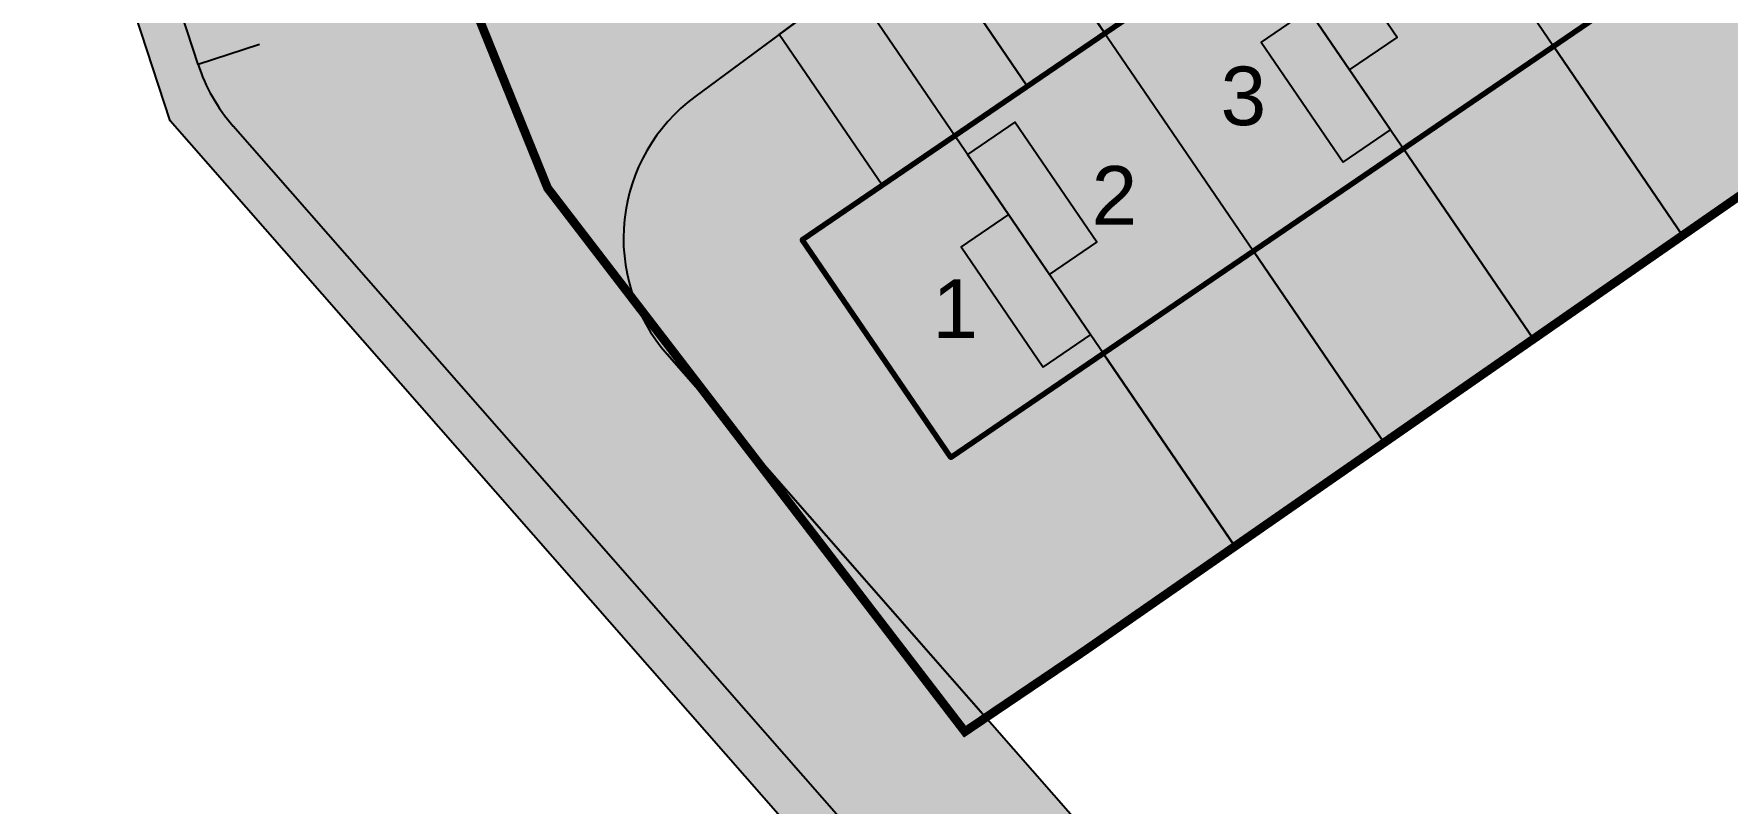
# Model space of a CAD drawing. Header units: metres. Extents: x -664657 to -643449, y -1076720 to -1062383.
# Drawn here: x -646965.5 to -646907.7, y -1071199.7 to -1071173.5 of the extents above; entities that cross this region are included whole.
import ezdxf

# ---------------------------------------------------------------- set-up
doc = ezdxf.new("R2010")
doc.units = ezdxf.units.M
doc.header["$LTSCALE"] = 0.1
doc.linetypes.add('EVENDASH', pattern=[6.35, 3.175, -3.175])
for name, color, linetype in [('AA_THER_katastr', 7, 'Continuous'), ('AA_THER_popis', 6, 'Continuous'), ('AA_THER_slabá', 4, 'Continuous'), ('AA_THER_srafy', 52, 'Continuous')]:
    doc.layers.add(name, color=color, linetype=linetype)
doc.layers.add('AA_THER_silná', color=1, linetype='Continuous', lineweight=70)
doc.layers.add('skica', color=3, linetype='Continuous', lineweight=90)
doc.layers.add('FLOATING-WINDOWS', color=2, linetype='Continuous', plot=False)
doc.styles.get("Standard").update_dxf_attribs({"font": 'arial.ttf', "width": 0.8})

msp = doc.modelspace()

# ---------------------------------------------------------------- hatches: boundary and pattern name
at = {"layer": 'AA_THER_srafy', "linetype": 'ByBlock', "lineweight": -3}
h = msp.add_hatch(color=253, dxfattribs=at)
edge = h.paths.add_edge_path()
edge.add_line((-646943.763645994, -1071087.55378985), (-646946.9549999967, -1071081.754999991))
edge.add_line((-646946.9549999967, -1071081.754999991), (-646946.0106025647, -1071079.29932223))
edge.add_line((-646946.0106025647, -1071079.29932223), (-646944.3800000001, -1071072.86))
edge.add_line((-646944.3800000001, -1071072.86), (-646948.47, -1071071.5))
edge.add_line((-646948.47, -1071071.5), (-646950.2400000002, -1071077.43))
edge.add_line((-646950.2400000002, -1071077.43), (-646954.8328733232, -1071088.001738925))
edge.add_line((-646954.8328733232, -1071088.001738925), (-646961.4109463814, -1071098.720511982))
edge.add_arc((-646963.9678460688, -1071097.151351701), 3.000000000042801, 216.4842175972047, 328.46270687183585, ccw=False)
edge.add_line((-646966.3799080997, -1071098.935155714), (-646973.89, -1071088.78))
edge.add_line((-646973.89, -1071088.78), (-646977.6199999999, -1071081.17))
edge.add_line((-646977.6199999999, -1071081.17), (-646978.0099999999, -1071079.29))
edge.add_line((-646978.0099999999, -1071079.29), (-646979.4600000001, -1071073.54))
edge.add_line((-646979.4600000001, -1071073.54), (-646984.73, -1071057.5))
edge.add_line((-646984.73, -1071057.5), (-646987.0689906296, -1071072.390837943))
edge.add_line((-646987.0689906296, -1071072.390837943), (-646985.2308126302, -1071078.045233312))
edge.add_line((-646985.2308126302, -1071078.045233312), (-646983.9419958744, -1071081.856369554))
edge.add_arc((-646981.1000975508, -1071080.89532121), 3.00000000033812, 198.6840593348377, 206.3387099302505)
edge.add_line((-646983.7886581909, -1071082.22635152), (-646973.7288977607, -1071102.546156205))
edge.add_arc((-646976.4174584005, -1071103.877186515), 3.00000000000884, -14.537028604026318, 26.338709933209884, ccw=False)
edge.add_line((-646973.5135015257, -1071104.630203428), (-646981.3199169253, -1071134.735096551))
edge.add_line((-646981.3199169253, -1071134.735096551), (-646981.6665941335, -1071136.072032874))
edge.add_arc((-646987.4745078827, -1071134.565999049), 6.000000000057716, 313.5995146540207, 345.46297139756786, ccw=False)
edge.add_line((-646983.3368274267, -1071138.911065268), (-647016.1676804561, -1071170.174933781))
edge.add_line((-647016.1676804561, -1071170.174933781), (-647012.03, -1071174.52))
edge.add_line((-647012.03, -1071174.52), (-646979.8350850842, -1071143.861716896))
edge.add_arc((-646974.1802585499, -1071149.799977321), 8.20000000060053, 44.11715340401622, 133.5994816305512, ccw=False)
edge.add_arc((-646969.7291674326, -1071145.483985213), 1.99999999971107, -1.8928618928928245, 44.11715369833519, ccw=False)
edge.add_line((-646967.7302587553, -1071145.550046539), (-646967.8593217022, -1071149.455282166))
edge.add_arc((-646965.8604130247, -1071149.521343492), 1.999999999926674, 178.1071381205503, 197.9687040665722)
edge.add_line((-646967.7628633542, -1071150.138338421), (-646959.8499537408, -1071174.53710862))
edge.add_arc((-646954.1426027524, -1071172.686123832), 5.999999999415523, 197.9687040563406, 221.2566444938539)
edge.add_line((-646958.6531827872, -1071176.642721833), (-646932.5323549913, -1071206.4208505))
edge.add_line((-646932.5323549913, -1071206.4208505), (-646928.0217749559, -1071202.464252498))
edge.add_line((-646928.0217749559, -1071202.464252498), (-646943.8429547406, -1071184.427874364))
edge.add_arc((-646939.3323747051, -1071180.471276363), 6.00000000005129, 126.4577049031493, 221.2566444911268, ccw=False)
edge.add_line((-646942.8977500653, -1071175.645501965), (-646940.0172591611, -1071173.517339633))
edge.add_line((-646940.0172591611, -1071173.517339633), (-646935.1880863826, -1071169.949453484))
edge.add_line((-646935.1880863826, -1071169.949453484), (-646932.6125275672, -1071168.046580871))
edge.add_line((-646932.6125275672, -1071168.046580871), (-646930.0369687522, -1071166.143708258))
edge.add_line((-646930.0369687522, -1071166.143708258), (-646925.2077959734, -1071162.575822109))
edge.add_line((-646925.2077959734, -1071162.575822109), (-646922.6322371583, -1071160.672949496))
edge.add_line((-646922.6322371583, -1071160.672949496), (-646920.5666183375, -1071159.146830403))
edge.add_line((-646920.5666183375, -1071159.146830403), (-646920.0757018166, -1071158.742197959))
edge.add_arc((-646924.1319936971, -1071154.321056006), 5.999999999391709, 312.5356366860422, 333.9524619464597)
edge.add_line((-646918.7414135634, -1071156.955756333), (-646918.2912691849, -1071156.034763794))
edge.add_line((-646918.2912691849, -1071156.034763794), (-646916.7755265852, -1071152.933564063))
edge.add_line((-646916.7755265852, -1071152.933564063), (-646915.3602294609, -1071150.037875137))
edge.add_line((-646915.3602294609, -1071150.037875137), (-646914.1326889945, -1071147.52633514))
edge.add_line((-646914.1326889945, -1071147.52633514), (-646913.7333428859, -1071147.23129052))
edge.add_line((-646913.7333428859, -1071147.23129052), (-646908.9075684877, -1071143.66591516))
edge.add_line((-646908.9075684877, -1071143.66591516), (-646906.3338221421, -1071141.764381635))
edge.add_line((-646906.3338221421, -1071141.764381635), (-646903.7600757965, -1071139.862848109))
edge.add_line((-646903.7600757965, -1071139.862848109), (-646898.9343013983, -1071136.297472749))
edge.add_line((-646898.9343013983, -1071136.297472749), (-646896.2566988183, -1071134.319208231))
edge.add_line((-646896.2566988183, -1071134.319208231), (-646895.8530737564, -1071134.021002237))
edge.add_arc((-646892.2876983957, -1071138.846776635), 6.000000000061672, 36.45770490380988, 126.4577049102623, ccw=False)
edge.add_line((-646887.4619239976, -1071135.281401275), (-646855.9674747104, -1071177.908853277))
edge.add_line((-646855.9674747104, -1071177.908853277), (-646852.7505920512, -1071175.532158217))
edge.add_line((-646852.7505920512, -1071175.532158217), (-646871.1716980784, -1071150.598990494))
edge.add_line((-646871.1716980784, -1071150.598990494), (-646872.9546860312, -1071148.186325142))
edge.add_arc((-646870.5463476254, -1071146.402954207), 2.996749200212713, 126.3955180907324, 216.5198917173228, ccw=False)
edge.add_line((-646872.3244865122, -1071143.990750263), (-646865.8898200392, -1071139.236694353))
edge.add_line((-646865.8898200392, -1071139.236694353), (-646882.5201316997, -1071116.710424452))
edge.add_line((-646882.5201316997, -1071116.710424452), (-646917.6980643548, -1071142.700560742))
edge.add_arc((-646914.1326889998, -1071147.526335133), 5.999999991615833, 126.4577049021224, 136.7482934835063)
edge.add_arc((-646914.1326889946, -1071147.52633514), 6.000000000107399, 136.7482934684407, 153.9524619449054)
edge.add_line((-646919.523269129, -1071144.891634813), (-646924.1319936977, -1071154.321056005))
edge.add_line((-646924.1319936977, -1071154.321056005), (-646944.578677491, -1071169.427461025))
edge.add_arc((-646948.1440528512, -1071164.601686627), 6.000000000090314, 265.0480826939986, 306.4577049031493, ccw=False)
edge.add_line((-646948.6619710767, -1071170.579291558), (-646949.8181159872, -1071171.433473755))
edge.add_line((-646949.8181159872, -1071171.433473755), (-646950.2064456004, -1071170.236093086))
edge.add_arc((-646948.1440528512, -1071164.601686627), 6.000000000224966, 197.9687040588556, 249.8955808413032, ccw=False)
edge.add_line((-646953.8514038402, -1071166.452671416), (-646959.3277785907, -1071149.566745051))
edge.add_arc((-646956.4741030962, -1071148.641252657), 3.000000000147715, 107.9687040626853, 197.9687040606276, ccw=False)
edge.add_line((-646957.3995954909, -1071145.787577162), (-646956.163002763, -1071145.386530454))
edge.add_line((-646956.163002763, -1071145.386530454), (-646957.5738889528, -1071141.036185305))
edge.add_line((-646957.5738889528, -1071141.036185305), (-646958.9909454865, -1071143.149849888))
edge.add_line((-646958.9909454865, -1071143.149849888), (-646959.9419844218, -1071140.21740385))
edge.add_arc((-646960.1760726748, -1071137.226550679), 2.999999999512449, 197.9687040506817, 274.47530555324624, ccw=False)
edge.add_line((-646963.0297481689, -1071138.152043073), (-646967.1437174801, -1071125.466975667))
edge.add_arc((-646961.4363664911, -1071123.615990878), 5.99999999996921, 148.4627068773702, 197.9687040546258, ccw=False)
edge.add_line((-646966.5501658663, -1071120.477670316), (-646965.1014984692, -1071118.117110174))
edge.add_arc((-646962.5445987814, -1071119.686270455), 3.000000000317902, 104.8599999037213, 148.4627068802776, ccw=False)
edge.add_line((-646963.3139729949, -1071116.786604385), (-646962.550381358, -1071116.583999084))
edge.add_arc((-646963.3197555714, -1071113.684333014), 3.000000000311036, 284.8599999015723, 328.4627068692089)
edge.add_line((-646960.7628558839, -1071115.253493295), (-646943.763645994, -1071087.55378985))
edge = h.paths.add_edge_path(flags=16)
edge.add_line((-646884.9921548674, -1071125.996745103), (-646884.9925623391, -1071125.997046257))
edge.add_arc((-646884.0984816557, -1071127.206341454), 1.503919925093023, 37.5442224063961, 126.4770100766178, ccw=False)
edge.add_line((-646882.9060487442, -1071126.289892387), (-646873.9827131864, -1071138.377635052))
edge.add_arc((-646875.1899562654, -1071139.26883825), 1.500559559649161, -143.5412268152146, 36.43524601080202, ccw=False)
edge.add_line((-646876.3968332908, -1071140.160537099), (-646885.2905414575, -1071128.123275787))
edge.add_arc((-646884.0984816558, -1071127.206341454), 1.503919925201048, 126.45770667470251, 217.567542819109, ccw=False)
h = msp.add_hatch(color=9, dxfattribs=at)
edge = h.paths.add_edge_path()
edge.add_line((-646971.23, -1071144.31), (-646960.8000000002, -1071176.47))
edge.add_line((-646960.8000000002, -1071176.47), (-646933.6600000001, -1071207.41))
edge.add_line((-646933.6600000001, -1071207.41), (-646932.5323549913, -1071206.4208505))
edge.add_line((-646932.5323549913, -1071206.4208505), (-646958.6531827872, -1071176.642721833))
edge.add_arc((-646954.1426027517, -1071172.686123832), 5.999999999897753, 197.9687040546258, 221.2566444894554, ccw=False)
edge.add_line((-646959.8499537407, -1071174.53710862), (-646967.7628633542, -1071150.138338421))
edge.add_arc((-646965.8604130242, -1071149.521343492), 2.00000000033292, 178.107138107658, 197.968704056112, ccw=False)
edge.add_line((-646967.8593217022, -1071149.455282165), (-646967.7302587553, -1071145.550046539))
edge.add_arc((-646969.7291672159, -1071145.483978649), 2.00000000000913, 358.1069499542872, 404.1170230200595)
edge.add_arc((-646974.1802551275, -1071149.799974061), 8.200000000015821, 44.1171536990397, 133.5995146556569)
edge.add_line((-646979.8350850842, -1071143.861716896), (-647012.03, -1071174.52))
edge.add_line((-647012.03, -1071174.52), (-647009.91, -1071175.17))
edge.add_line((-647009.91, -1071175.17), (-647005.7607902088, -1071170.938814458))
edge.add_line((-647005.7607902088, -1071170.938814458), (-646998.8120946521, -1071163.678466443))
edge.add_line((-646998.8120946521, -1071163.678466443), (-646997.33, -1071162.17))
edge.add_line((-646997.33, -1071162.17), (-646995.5707895317, -1071160.681033727))
edge.add_line((-646995.5707895317, -1071160.681033727), (-646983.55, -1071150.74))
edge.add_line((-646983.55, -1071150.74), (-646981.43, -1071149.11))
edge.add_line((-646981.43, -1071149.11), (-646978.67, -1071146.84))
edge.add_line((-646978.67, -1071146.84), (-646971.23, -1071144.31))
edge = h.paths.add_edge_path()
edge.add_line((-646973.7288977607, -1071102.546156205), (-646983.7886581909, -1071082.22635152))
edge.add_arc((-646981.1000975507, -1071080.89532121), 3.00000000042616, 198.6840593341254, 206.3387099292641, ccw=False)
edge.add_line((-646983.9419958744, -1071081.856369554), (-646985.2308126302, -1071078.045233312))
edge.add_line((-646985.2308126302, -1071078.045233312), (-646987.0689906296, -1071072.390837943))
edge.add_line((-646987.0689906296, -1071072.390837943), (-646988.02, -1071072.7))
edge.add_line((-646988.02, -1071072.7), (-646986.1800000002, -1071078.36))
edge.add_line((-646986.1800000002, -1071078.36), (-646983.85, -1071085.25))
edge.add_line((-646983.85, -1071085.25), (-646979.0900000001, -1071104.36))
edge.add_line((-646979.0900000001, -1071104.36), (-646977.54, -1071116.46))
edge.add_line((-646977.54, -1071116.46), (-646982.0747776894, -1071133.713384282))
edge.add_arc((-646987.8776870866, -1071132.188181827), 6.000000000101632, 313.5995146548258, 345.27378918375956, ccw=False)
edge.add_line((-646983.7400066304, -1071136.533248045), (-647017.5469072748, -1071168.726578375))
edge.add_line((-647017.5469072748, -1071168.726578375), (-647016.1676804561, -1071170.174933781))
edge.add_line((-647016.1676804561, -1071170.174933781), (-646983.3368274267, -1071138.911065268))
edge.add_arc((-646987.4745078828, -1071134.565999049), 6.000000000134794, 313.5995146548258, 345.4629713999991)
edge.add_line((-646981.6665941335, -1071136.072032874), (-646976.838623313, -1071117.453302239))
edge.add_line((-646976.838623313, -1071117.453302239), (-646973.5135015257, -1071104.630203428))
edge.add_arc((-646976.4174584005, -1071103.877186515), 3.000000000170767, 345.4629713959737, 386.3387099332099)
edge = h.paths.add_edge_path()
edge.add_arc((-646955.844273324, -1071114.886212643), 1.999999999878238, 148.4627068731494, 306.45770488977746, ccw=False)
edge.add_line((-646957.5488731156, -1071113.840105789), (-646952.9757487756, -1071106.388336627))
edge.add_arc((-646950.4188490883, -1071107.957496909), 3.000000000042801, 36.45770489335388, 148.4627068718358, ccw=False)
edge.add_line((-646948.0059618889, -1071106.174809229), (-646947.2044709428, -1071107.259635958))
edge.add_arc((-646949.6173581422, -1071109.042323638), 3.000000000094067, -53.54229510664612, 36.45770489693041, ccw=False)
edge.add_line((-646947.8346704625, -1071111.455210837), (-646952.1778674201, -1071114.664048659))
edge.add_line((-646952.1778674201, -1071114.664048659), (-646950.9894089672, -1071116.272640126))
edge.add_line((-646950.9894089672, -1071116.272640126), (-646942.9464516352, -1071110.33034786))
edge.add_line((-646942.9464516352, -1071110.33034786), (-646949.9215319614, -1071100.889500635))
edge.add_line((-646949.9215319614, -1071100.889500635), (-646941.8438245453, -1071088.840888829))
edge.add_line((-646941.8438245453, -1071088.840888829), (-646943.763645994, -1071087.55378985))
edge.add_line((-646943.763645994, -1071087.55378985), (-646950.563314055, -1071098.633645327))
edge.add_line((-646950.563314055, -1071098.633645327), (-646960.7628558839, -1071115.253493295))
edge.add_arc((-646963.3197555714, -1071113.684333014), 3.000000000263805, 284.85999990157234, 328.46270686920883, ccw=False)
edge.add_line((-646962.550381358, -1071116.583999084), (-646963.3139729949, -1071116.786604385))
edge.add_arc((-646962.5445987813, -1071119.686270455), 3.000000000370747, 104.8599999058703, 148.4627068802776)
edge.add_line((-646965.1014984691, -1071118.117110174), (-646966.5501658663, -1071120.477670316))
edge.add_arc((-646961.4363664911, -1071123.615990878), 6.000000000139699, 148.4627068773702, 197.9687040546258)
edge.add_line((-646967.1437174801, -1071125.466975667), (-646963.0297481689, -1071138.152043073))
edge.add_arc((-646960.1760726745, -1071137.226550679), 2.99999999996515, 197.9687040570837, 274.4753055459025)
edge.add_line((-646959.9419844218, -1071140.21740385), (-646965.1266704064, -1071124.230874474))
edge.add_line((-646965.1266704064, -1071124.230874474), (-646954.6558148711, -1071116.49480411))
h.paths.add_polyline_path([(-646889.0194149902, -1071102.855589092), (-646902.7790705725, -1071089.028578552), (-646901.5900000003, -1071088.12), (-646911.58, -1071089.9), (-646913.49, -1071088.22), (-646918.5200000007, -1071092.049999999), (-646917.0400000013, -1071094.749999998), (-646915.1500000003, -1071097.91), (-646910.7255759692, -1071105.307449702), (-646902.465861119, -1071117.452667888), (-646910.5300023727, -1071105.179996441), (-646899.8900000001, -1071098.24), (-646893.3400000001, -1071108.18), (-646890.77, -1071106.19), (-646887.0850000033, -1071110.799999995), (-646882.5201316997, -1071116.710424452), (-646865.8898207119, -1071139.23669485), (-646863.4769333447, -1071137.454007046)])
h = msp.add_hatch(color=63, dxfattribs=at)
h.paths.add_polyline_path([(-646935.1880863826, -1071169.949453484), (-646931.5511196307, -1071175.279432639), (-646928.9078594109, -1071173.475776516), (-646932.6125275672, -1071168.046580871)])
h.paths.add_polyline_path([(-646924.4653963449, -1071190.986090983), (-646919.372929256, -1071187.449228141), (-646923.8350765655, -1071180.909945885), (-646928.9563932415, -1071184.404529623)])
h.paths.add_polyline_path([(-646918.7137598894, -1071177.415362147), (-646914.2804621666, -1071183.912365298), (-646909.1879950776, -1071180.375502456), (-646913.5924432136, -1071173.920778409)])
h.paths.add_polyline_path([(-646925.2077959735, -1071162.575822109), (-646922.6322371583, -1071160.672949496), (-646918.6652260586, -1071166.48660904), (-646921.3084862786, -1071168.290265163)])
h.paths.add_polyline_path([(-646916.7755265852, -1071152.933564063), (-646912.0906333801, -1071159.799280697), (-646910.6494948544, -1071156.63320127), (-646915.3602294609, -1071150.037875137)])
h.paths.add_polyline_path([(-646908.4711265368, -1071170.426194671), (-646904.5477280713, -1071165.176060352), (-646898.8146142751, -1071173.202781957), (-646899.85, -1071173.89), (-646904.0955279882, -1071176.838639613)])
h.paths.add_polyline_path([(-646900.6243296062, -1071159.925926034), (-646895.6376960616, -1071156.241704829), (-646888.2749432, -1071166.207271051), (-646893.4471944122, -1071169.640256721)])
h.paths.add_polyline_path([(-646908.9075684877, -1071143.66591516), (-646906.3338221421, -1071141.764381635), (-646902.768446782, -1071146.590156032), (-646905.3421931276, -1071148.491689558)])
h.paths.add_polyline_path([(-646895.3689260382, -1071141.123247147), (-646898.9343013983, -1071136.297472749), (-646896.2566988183, -1071134.319208231), (-646893.605, -1071137.16), (-646890.59, -1071140.39), (-646885.5437846123, -1071148.784128034), (-646892.6745353326, -1071139.132579237)])
h.paths.add_polyline_path([(-646883.1026919875, -1071162.774285381), (-646881.68, -1071161.83), (-646879.91, -1071161.24), (-646881.97, -1071155.84), (-646885.5153804736, -1071148.763142506), (-646890.6510625168, -1071152.557483623)])
h = msp.add_hatch(color=254, dxfattribs=at)
h.paths.add_polyline_path([(-646940.0172591611, -1071173.517339633), (-646935.1880863826, -1071169.949453484), (-646931.5511196307, -1071175.279432639), (-646936.5072325431, -1071178.661287869)])
h.paths.add_polyline_path([(-646930.036968752, -1071166.143708258), (-646926.2645991908, -1071171.672120393), (-646921.3084862784, -1071168.290265163), (-646925.2077959734, -1071162.575822109)])
edge = h.paths.add_edge_path()
edge.add_line((-646916.7755265852, -1071152.933564063), (-646918.2912691849, -1071156.034763794))
edge.add_line((-646918.2912691849, -1071156.034763794), (-646918.7414135634, -1071156.955756333))
edge.add_arc((-646924.1319936971, -1071154.321056006), 5.999999999384682, 312.5356366860421, 333.9524619464597, ccw=False)
edge.add_line((-646920.0757018166, -1071158.742197959), (-646916.0219658382, -1071164.682952917))
edge.add_line((-646916.0219658382, -1071164.682952917), (-646913.5439093822, -1071162.992025302))
edge.add_line((-646913.5439093822, -1071162.992025302), (-646912.0906333801, -1071159.799280697))
edge.add_line((-646912.0906333801, -1071159.799280697), (-646916.7755265852, -1071152.933564063))
h.paths.add_polyline_path([(-646908.9075684877, -1071143.66591516), (-646905.3421931276, -1071148.491689558), (-646907.7550803266, -1071150.274377238), (-646909.1770326877, -1071153.398306018), (-646913.7333428859, -1071147.23129052)])
h.paths.add_polyline_path([(-646898.9343013983, -1071136.297472749), (-646895.3689260382, -1071141.123247147), (-646900.1947004364, -1071144.688622507), (-646903.7600757965, -1071139.862848109)])
h = msp.add_hatch(color=23, dxfattribs=at)
h.paths.add_polyline_path([(-646892.6745353325, -1071139.132579237), (-646897.7818132371, -1071142.905934827), (-646896.3063630926, -1071144.902972674), (-646894.7311825902, -1071143.739198886), (-646891.7802823016, -1071147.73327458), (-646893.3554628037, -1071148.897048367), (-646891.8800126596, -1071150.894086214), (-646890.6510625166, -1071152.557483623), (-646885.5437846122, -1071148.784128034)])
h.paths.add_polyline_path([(-646902.7684467817, -1071146.590156032), (-646907.7550803265, -1071150.274377238), (-646906.2796301818, -1071152.271415085), (-646904.7044496796, -1071151.107641297), (-646901.7535493909, -1071155.101716991), (-646903.3287298932, -1071156.265490778), (-646900.6243296061, -1071159.925926034), (-646895.6376960615, -1071156.241704829)])
h.paths.add_polyline_path([(-646910.6494948542, -1071156.63320127), (-646913.5439093822, -1071162.992025302), (-646913.1067746782, -1071163.632646737), (-646911.4890503957, -1071162.528775735), (-646908.6900414367, -1071166.630726735), (-646910.3077657194, -1071167.734597737), (-646908.9082612401, -1071169.785573237), (-646908.471126537, -1071170.426194671), (-646904.5477280712, -1071165.176060352)])
h.paths.add_polyline_path([(-646918.6652260585, -1071166.48660904), (-646923.7865427346, -1071169.981192778), (-646923.3494080307, -1071170.621814213), (-646921.7316837484, -1071169.517943211), (-646918.9326747895, -1071173.619894211), (-646920.5503990721, -1071174.723765213), (-646919.1508945929, -1071176.774740713), (-646918.7137598895, -1071177.415362147), (-646913.5924432132, -1071173.920778409)])
h.paths.add_polyline_path([(-646928.9078594107, -1071173.475776516), (-646934.0291760869, -1071176.970360254), (-646933.5920413833, -1071177.610981688), (-646931.9743171006, -1071176.507110686), (-646929.1753081416, -1071180.609061686), (-646930.7930324243, -1071181.712932688), (-646928.9563932415, -1071184.404529623), (-646923.8350765654, -1071180.909945885)])
h = msp.add_hatch(color=53, dxfattribs=at)
h.paths.add_polyline_path([(-646923.8350765656, -1071180.909945885), (-646919.372929256, -1071187.449228141), (-646914.2804621666, -1071183.912365298), (-646918.7137598894, -1071177.415362147)])
h.paths.add_polyline_path([(-646932.6125275672, -1071168.046580871), (-646928.9078594109, -1071173.475776516), (-646926.2645991909, -1071171.672120393), (-646930.0369687522, -1071166.143708258)])
h.paths.add_polyline_path([(-646913.5924432136, -1071173.920778409), (-646909.1879950776, -1071180.375502456), (-646904.0955279882, -1071176.838639613), (-646908.4711265368, -1071170.426194671)])
h.paths.add_polyline_path([(-646918.6652260586, -1071166.48660904), (-646916.0219658383, -1071164.682952917), (-646920.0757018166, -1071158.742197959), (-646920.5666183375, -1071159.146830403), (-646922.6322371581, -1071160.672949496)])
h.paths.add_polyline_path([(-646898.8146142751, -1071173.202781957), (-646893.4471944122, -1071169.640256721), (-646900.6243296062, -1071159.925926034), (-646904.5477280713, -1071165.176060352)])
h.paths.add_polyline_path([(-646915.3602294609, -1071150.037875137), (-646914.1326889945, -1071147.52633514), (-646913.7333428859, -1071147.23129052), (-646909.1770326877, -1071153.398306018), (-646910.6494948543, -1071156.63320127)])
h.paths.add_polyline_path([(-646888.2749432, -1071166.207271051), (-646883.1026919875, -1071162.774285381), (-646890.6510625168, -1071152.557483623), (-646895.6376960616, -1071156.241704829)])
h.paths.add_polyline_path([(-646902.768446782, -1071146.590156032), (-646900.2148078296, -1071144.703478238), (-646903.7600757965, -1071139.862848109), (-646906.3338221419, -1071141.764381634)])
edge = h.paths.add_edge_path()
edge.add_line((-646928.9563932415, -1071184.404529623), (-646934.1603117997, -1071187.955477614))
edge.add_line((-646934.1603117997, -1071187.955477614), (-646939.2330946451, -1071180.521308246))
edge.add_line((-646939.2330946451, -1071180.521308246), (-646936.5072325431, -1071178.661287869))
edge.add_line((-646936.5072325431, -1071178.661287869), (-646940.0172591611, -1071173.517339633))
edge.add_line((-646940.0172591611, -1071173.517339633), (-646942.8977500653, -1071175.645501965))
edge.add_arc((-646939.3323747051, -1071180.471276363), 6.000000000090314, 126.4577049031493, 221.2566444911268)
edge.add_line((-646943.8429547406, -1071184.427874364), (-646932.9661339804, -1071196.827610338))
edge.add_line((-646932.9661339804, -1071196.827610338), (-646929.64, -1071194.58))
edge.add_line((-646929.64, -1071194.58), (-646924.4653963449, -1071190.986090983))
edge.add_line((-646924.4653963449, -1071190.986090983), (-646928.9563932415, -1071184.404529623))
h = msp.add_hatch(color=13, dxfattribs=at)
h.paths.add_polyline_path([(-646932.192536904, -1071179.661957188), (-646934.0291760869, -1071176.970360254), (-646939.2330946451, -1071180.521308246), (-646934.1603117996, -1071187.955477614), (-646928.9563932415, -1071184.404529623), (-646929.393527945, -1071183.763908188), (-646931.0112522278, -1071184.86777919), (-646933.8102611868, -1071180.76582819)])
h.paths.add_polyline_path([(-646923.5676278346, -1071173.776660715), (-646921.949903552, -1071172.672789713), (-646923.3494080312, -1071170.621814213), (-646923.786542735, -1071169.981192778), (-646928.9078594107, -1071173.475776516), (-646923.8350765654, -1071180.909945885), (-646918.7137598892, -1071177.415362147), (-646919.1508945925, -1071176.774740712), (-646920.7686188756, -1071177.878611715)])
h.paths.add_polyline_path([(-646913.3249944819, -1071166.787493239), (-646911.7072701992, -1071165.683622237), (-646913.1067746785, -1071163.632646737), (-646913.5439093825, -1071162.992025302), (-646918.6652260585, -1071166.48660904), (-646913.5924432132, -1071173.920778409), (-646908.471126537, -1071170.426194671), (-646908.90826124, -1071169.785573237), (-646910.5259855229, -1071170.889444239)])
h.paths.add_polyline_path([(-646906.37936054, -1071155.432226719), (-646904.8041800377, -1071154.268452931), (-646907.7550803265, -1071150.274377238), (-646910.6494948542, -1071156.63320127), (-646904.5477280712, -1071165.176060352), (-646900.6243296061, -1071159.925926034), (-646901.853279749, -1071158.262528625), (-646903.4284602512, -1071159.426302413)])
h.paths.add_polyline_path([(-646896.4060934506, -1071148.063784308), (-646894.8309129484, -1071146.90001052), (-646896.3063630925, -1071144.902972674), (-646897.7818132371, -1071142.905934827), (-646902.7684467817, -1071146.590156032), (-646895.6376960615, -1071156.241704829), (-646890.6510625167, -1071152.557483623), (-646891.8800126598, -1071150.894086214), (-646893.4551931618, -1071152.057860002)])
h = msp.add_hatch(color=33, dxfattribs=at)
h.paths.add_polyline_path([(-646931.9743171006, -1071176.507110686), (-646933.5920413833, -1071177.610981688), (-646930.7930324243, -1071181.712932688), (-646929.1753081416, -1071180.609061686)])
h.paths.add_polyline_path([(-646921.7316837484, -1071169.517943211), (-646923.3494080312, -1071170.621814213), (-646920.5503990722, -1071174.723765213), (-646918.9326747895, -1071173.619894211)])
h.paths.add_polyline_path([(-646911.4890503957, -1071162.528775735), (-646913.1067746785, -1071163.632646737), (-646910.3077657195, -1071167.734597737), (-646908.6900414367, -1071166.630726735)])
h.paths.add_polyline_path([(-646904.7044496796, -1071151.107641297), (-646906.2796301818, -1071152.271415085), (-646903.3287298932, -1071156.265490778), (-646901.7535493909, -1071155.101716991)])
h.paths.add_polyline_path([(-646894.7311825902, -1071143.739198886), (-646896.3063630925, -1071144.902972674), (-646893.3554628037, -1071148.897048367), (-646891.7802823016, -1071147.73327458)])
h = msp.add_hatch(color=33, dxfattribs=at)
h.paths.add_polyline_path([(-646932.192536904, -1071179.661957188), (-646933.8102611868, -1071180.76582819), (-646931.0112522278, -1071184.86777919), (-646929.393527945, -1071183.763908188)])
h.paths.add_polyline_path([(-646921.949903552, -1071172.672789713), (-646923.5676278346, -1071173.776660715), (-646920.7686188756, -1071177.878611715), (-646919.1508945929, -1071176.774740713)])
h.paths.add_polyline_path([(-646911.7072701992, -1071165.683622237), (-646913.3249944819, -1071166.787493239), (-646910.5259855229, -1071170.889444239), (-646908.9082612401, -1071169.785573237)])
h.paths.add_polyline_path([(-646904.8041800377, -1071154.268452931), (-646906.37936054, -1071155.432226719), (-646903.4284602512, -1071159.426302413), (-646901.853279749, -1071158.262528625)])
h.paths.add_polyline_path([(-646894.8309129484, -1071146.90001052), (-646896.4060934506, -1071148.063784308), (-646893.4551931618, -1071152.057860002), (-646891.8800126596, -1071150.894086214)])

# ---------------------------------------------------------------- linework, layer by layer
at = {"layer": 'AA_THER_katastr', "color": 190, "linetype": 'EVENDASH', "lineweight": 120, "ltscale": 2, "const_width": 0.3}
msp.add_lwpolyline([(-646940.67, -1071085.15), (-646936.51, -1071086.33), (-646925.88, -1071094.68), (-646920.54, -1071099.98), (-646906.72, -1071120.46), (-646904.64, -1071123.54), (-646896.62, -1071133.93), (-646890.59, -1071140.39), (-646887.0700000001, -1071145.66), (-646881.97, -1071155.84), (-646879.91, -1071161.24), (-646881.68, -1071161.83), (-646899.85, -1071173.89), (-646929.64, -1071194.58), (-646933.68, -1071197.31), (-646947.92, -1071178.76), (-646955.5, -1071160.04), (-646963.08, -1071141.24), (-646968.88, -1071127.16), (-646971.16, -1071122.26), (-646960.72, -1071117.25), (-646949.12, -1071111.22), (-646955.39, -1071103.23), (-646943.47, -1071088.69)], close=True, dxfattribs=at)
at = {"layer": 'AA_THER_silná', "color": 1}
msp.add_lwpolyline([(-646885.5437846123, -1071148.784128034), (-646900.6243296062, -1071159.925926034), (-646908.4711265368, -1071170.426194671), (-646934.1603117997, -1071187.955477614), (-646939.2330946452, -1071180.521308246), (-646913.5439093822, -1071162.992025302), (-646907.7550803266, -1071150.274377238), (-646892.6745353326, -1071139.132579237)], close=True, dxfattribs=at)
at = {"layer": 'AA_THER_silná', "linetype": 'ByBlock', "lineweight": -3}
for points in [[(-646920.5503990724, -1071174.723765213), (-646918.9326747896, -1071173.619894211), (-646921.7316837485, -1071169.517943211), (-646923.3494080313, -1071170.621814213)], [(-646920.7686188758, -1071177.878611715), (-646919.150894593, -1071176.774740713), (-646921.949903552, -1071172.672789713), (-646923.5676278347, -1071173.776660715)], [(-646930.7930324245, -1071181.712932688), (-646929.1753081417, -1071180.609061686), (-646931.9743171007, -1071176.507110686), (-646933.5920413835, -1071177.610981688)], [(-646931.0112522279, -1071184.86777919), (-646929.3935279452, -1071183.763908188), (-646932.1925369041, -1071179.661957188), (-646933.8102611869, -1071180.76582819)]]:
    msp.add_lwpolyline(points, close=True, dxfattribs=at)
at = {"layer": 'AA_THER_slabá', "linetype": 'ByBlock', "lineweight": -3}
for p, q in [((-646909.1879950776, -1071180.375502456), (-646922.6322371583, -1071160.672949496)), ((-646914.2804621666, -1071183.912365298), (-646927.6223823627, -1071164.359765184)), ((-646919.372929256, -1071187.449228141), (-646932.6125275672, -1071168.046580871)), ((-646931.5511196307, -1071175.279432639), (-646935.1880863826, -1071169.949453484)), ((-646924.4942459322, -1071190.943811878), (-646937.6026727719, -1071171.733396559)), ((-646957.7572583781, -1071173.858414198), (-646959.8499537407, -1071174.537108621)), ((-646936.5072325431, -1071178.661287869), (-646940.0172591611, -1071173.517339633))]:
    msp.add_line(p, q, dxfattribs=at)
at = {"layer": 'FLOATING-WINDOWS', "linetype": 'ByBlock', "lineweight": -3}
for points in [[(-646935.1880863826, -1071169.949453484), (-646931.5511196307, -1071175.279432639), (-646928.9078594109, -1071173.475776516), (-646932.6125275672, -1071168.046580871)], [(-646940.0172591611, -1071173.517339633), (-646935.1880863826, -1071169.949453484), (-646931.5511196307, -1071175.279432639), (-646936.5072325431, -1071178.661287869)], [(-646913.5924432136, -1071173.920778409), (-646909.1879950776, -1071180.375502456), (-646904.0955279882, -1071176.838639613), (-646908.4711265368, -1071170.426194671)], [(-646918.7137598894, -1071177.415362147), (-646914.2804621666, -1071183.912365298), (-646909.1879950776, -1071180.375502456), (-646913.5924432136, -1071173.920778409)], [(-646923.8350765656, -1071180.909945885), (-646919.372929256, -1071187.449228141), (-646914.2804621666, -1071183.912365298), (-646918.7137598894, -1071177.415362147)], [(-646924.4653963449, -1071190.986090983), (-646919.372929256, -1071187.449228141), (-646923.8350765655, -1071180.909945885), (-646928.9563932415, -1071184.404529623)]]:
    msp.add_lwpolyline(points, close=True, dxfattribs=at)
msp.add_lwpolyline([(-646928.9563932415, -1071184.404529623), (-646934.1603117997, -1071187.955477614), (-646939.2330946451, -1071180.521308246), (-646936.5072325431, -1071178.661287869), (-646940.0172591611, -1071173.517339633), (-646942.8977500653, -1071175.645501965, 0.4389637913630723), (-646943.8429547406, -1071184.427874364), (-646932.9661339804, -1071196.827610338), (-646929.64, -1071194.58), (-646924.4653963449, -1071190.986090983), (-646928.9563932415, -1071184.404529623), (-646934.1603117997, -1071187.955477614), (-646939.2330946451, -1071180.521308246), (-646936.5072325431, -1071178.661287869)], format="xyb", dxfattribs=at)
at = {"layer": 'skica', "linetype": 'ByBlock', "lineweight": -3}
for p, q in [((-646960.8000000002, -1071176.47), (-646971.23, -1071144.31)), ((-646959.8499537407, -1071174.537108621), (-646967.7628633543, -1071150.138338422)), ((-646920.5666183375, -1071159.146830403), (-646942.8977500653, -1071175.645501965)), ((-646913.5439093821, -1071162.992025302), (-646939.2330946451, -1071180.521308246)), ((-646929.64, -1071194.58), (-646899.85, -1071173.89)), ((-646933.6600000001, -1071207.41), (-646960.8000000002, -1071176.47)), ((-646932.5323549913, -1071206.4208505), (-646958.6531827871, -1071176.642721833)), ((-646928.0217749559, -1071202.464252498), (-646943.8429547406, -1071184.427874364))]:
    msp.add_line(p, q, dxfattribs=at)
msp.add_circle((-647004.3523248136, -1070932.209769231), 1063.226126448846, dxfattribs=at)
for centre, start in [((-646954.1426027517, -1071172.686123832), 197.9687040570636), ((-646939.3323747052, -1071180.471276363), 126.4577049027962)]:
    msp.add_arc(centre, 6, start, 221.2566444916984, dxfattribs=at)

# ---------------------------------------------------------------- texts
at = {"layer": 'AA_THER_popis'}
for s, p in [('3', (-646924.9528461009, -1071176.61317809)), ('2', (-646929.3529536639, -1071180.008096655)), ('1', (-646934.7866567728, -1071183.875366518))]:
    msp.add_text(s, height=2, dxfattribs=at).set_placement(p)

doc.saveas('drawing.dxf')
